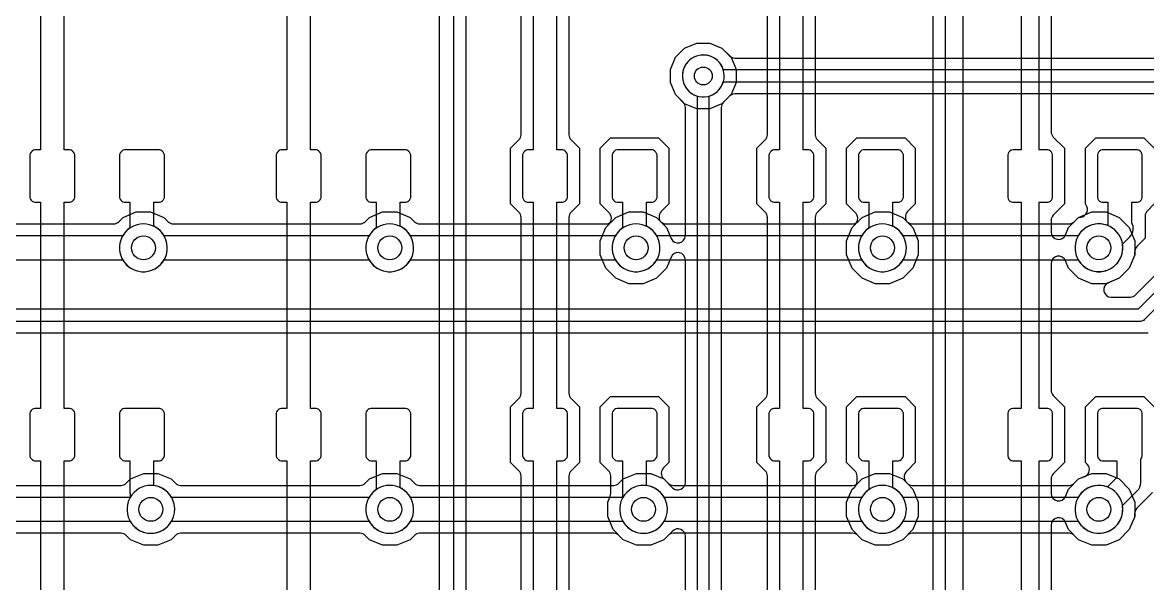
# Model space of a CAD drawing. Header units: millimetres. Extents: x -12.6 to 79.4, y -27 to 65.1.
# Drawn here: x 38.58 to 57.72, y 22.62 to 32.15 of the extents above; entities that cross this region are included whole.
import ezdxf

# ---------------------------------------------------------------- set-up
doc = ezdxf.new("R2010")
doc.units = ezdxf.units.MM

msp = doc.modelspace()

# ---------------------------------------------------------------- linework, layer by layer
at = {"layer": '16_copper'}
for points in [[(58.136, 30.937), (50.703, 30.937, 0.198912), (50.613, 30.9), (50.482, 30.768), (50.276, 30.683), (50.054, 30.683), (49.848, 30.768), (49.691, 30.925), (49.606, 31.131), (49.606, 31.353), (49.691, 31.559), (49.848, 31.716), (50.054, 31.801), (50.276, 31.801), (50.482, 31.716), (50.613, 31.584, 0.198912), (50.703, 31.547), (58.136, 31.547, 0.198912)], [(58.333, 31.344), (50.506, 31.344), (50.502, 31.357), (50.485, 31.4), (50.461, 31.44), (50.433, 31.477), (50.4, 31.51), (50.363, 31.538), (50.323, 31.562), (50.28, 31.579), (50.235, 31.592), (50.188, 31.598), (50.142, 31.598), (50.095, 31.592), (50.05, 31.579), (50.007, 31.562), (49.967, 31.538), (49.93, 31.51), (49.897, 31.477), (49.869, 31.44), (49.845, 31.4), (49.828, 31.357), (49.815, 31.312), (49.809, 31.265), (49.809, 31.219), (49.815, 31.172), (49.828, 31.127), (49.845, 31.084), (49.869, 31.044), (49.897, 31.007), (49.93, 30.974), (49.967, 30.946), (50.007, 30.922), (50.05, 30.905), (50.095, 30.892), (50.142, 30.886), (50.188, 30.886), (50.235, 30.892, 0.278054), (50.506, 31.14), (58.333, 31.14, 0.954409)], [(37.084, 28.727), (40.132, 28.727, 0.198912), (40.221, 28.765), (40.295, 28.838), (40.519, 28.931), (40.761, 28.931), (40.985, 28.838), (41.059, 28.765, 0.198912), (41.148, 28.727), (44.323, 28.727, 0.198912), (44.412, 28.765), (44.486, 28.838), (44.71, 28.931), (44.952, 28.931), (45.176, 28.838), (45.25, 28.765, 0.198912), (45.339, 28.727), (48.514, 28.727, 0.198912), (48.603, 28.765), (48.677, 28.838), (48.901, 28.931), (49.143, 28.931), (49.367, 28.838), (49.441, 28.765, 0.198912), (49.53, 28.727), (52.705, 28.727, 0.198912), (52.794, 28.765), (52.868, 28.838), (53.092, 28.931), (53.334, 28.931), (53.558, 28.838), (53.632, 28.765, 0.198912), (53.721, 28.727), (56.388, 28.727, 0.198912), (56.477, 28.765), (56.551, 28.838), (56.775, 28.931), (57.017, 28.931), (57.241, 28.838), (57.413, 28.666), (57.506, 28.442), (57.506, 28.2), (57.413, 27.976), (57.241, 27.804), (57.055, 27.727, 0.820683), (57.104, 27.483), (57.428, 27.483), (57.434, 27.483, 0.187839), (57.518, 27.52), (58.243, 28.245)], [(36.928, 28.118), (40.288, 28.118, 0.577351), (40.992, 28.118), (44.479, 28.118, 0.577351), (45.183, 28.118), (48.67, 28.118, 0.577351), (49.374, 28.118), (52.861, 28.118, 0.577351), (53.565, 28.118), (56.544, 28.118, 0.967798), (57.261, 28.501), (57.235, 28.547, 0.555736), (56.544, 28.524), (53.565, 28.524, 0.577351), (52.861, 28.524), (49.374, 28.524, 0.577351), (48.67, 28.524), (45.183, 28.524, 0.577351), (44.479, 28.524), (40.992, 28.524, 0.577351), (40.288, 28.524), (36.928, 28.524, 0.577351)], [(57.733, 26.873), (21.406, 26.873, 0.198912), (21.317, 26.836), (21.206, 26.726), (21.01, 26.645), (20.798, 26.645), (20.602, 26.726), (20.452, 26.876), (20.371, 27.072), (20.371, 27.284), (20.452, 27.48), (20.602, 27.63), (20.699, 27.67, 0.820683), (20.65, 27.915), (20.193, 27.915, 0.198917), (20.104, 27.877), (20.03, 27.804), (19.806, 27.711), (19.564, 27.711), (19.34, 27.804), (19.266, 27.877, 0.198917), (19.177, 27.915), (16.129, 27.915, 0.198917)], [(21.219, 27.076), (57.607, 27.076, 0.198912), (57.679, 27.106), (58.411, 27.838)], [(36.957, 24.282), (40.259, 24.282, 0.198912), (40.348, 24.32), (40.422, 24.393), (40.646, 24.486), (40.888, 24.486), (41.112, 24.393), (41.186, 24.32, 0.198912), (41.275, 24.282), (44.323, 24.282, 0.198912), (44.412, 24.32), (44.486, 24.393), (44.71, 24.486), (44.952, 24.486), (45.176, 24.393), (45.25, 24.32, 0.198912), (45.339, 24.282), (48.641, 24.282, 0.198912), (48.73, 24.32), (48.804, 24.393), (49.028, 24.486), (49.27, 24.486), (49.494, 24.393), (49.568, 24.32, 0.198912), (49.657, 24.282), (52.705, 24.282, 0.198912), (52.794, 24.32), (52.868, 24.393), (53.092, 24.486), (53.334, 24.486), (53.558, 24.393), (53.632, 24.32, 0.198912), (53.721, 24.282), (56.388, 24.282, 0.198917), (56.477, 24.32), (56.551, 24.393), (56.775, 24.486), (57.017, 24.486), (57.241, 24.393), (57.413, 24.221), (57.506, 23.997), (57.506, 23.755), (57.413, 23.531), (57.241, 23.359), (57.017, 23.266), (56.775, 23.266), (56.551, 23.359), (56.477, 23.432, 0.198917), (56.388, 23.47), (53.721, 23.47, 0.198912), (53.632, 23.432), (53.558, 23.359), (53.334, 23.266), (53.092, 23.266), (52.868, 23.359), (52.794, 23.432, 0.198912), (52.705, 23.47), (49.657, 23.47, 0.198912), (49.568, 23.432), (49.494, 23.359), (49.27, 23.266), (49.028, 23.266), (48.804, 23.359), (48.73, 23.432, 0.198912), (48.641, 23.47), (45.339, 23.47, 0.198912), (45.25, 23.432), (45.176, 23.359), (44.952, 23.266), (44.71, 23.266), (44.486, 23.359), (44.412, 23.432, 0.198912), (44.323, 23.47), (41.275, 23.47, 0.198912), (41.186, 23.432), (41.112, 23.359), (40.888, 23.266), (40.646, 23.266), (40.422, 23.359), (40.348, 23.432, 0.198912), (40.259, 23.47), (36.957, 23.47, 0.198912)], [(36.801, 23.673), (40.415, 23.673, 0.577351), (41.119, 23.673), (44.479, 23.673, 0.577351), (45.183, 23.673), (48.797, 23.673, 0.577351), (49.501, 23.673), (52.861, 23.673, 0.577351), (53.565, 23.673), (56.544, 23.673, 0.967798), (57.261, 24.056), (57.235, 24.102, 0.555736), (56.544, 24.079), (53.565, 24.079, 0.577351), (52.861, 24.079), (49.501, 24.079, 0.577351), (48.797, 24.079), (45.183, 24.079, 0.577351), (44.479, 24.079), (41.119, 24.079, 0.577351), (40.415, 24.079), (36.801, 24.079, 0.577351)]]:
    msp.add_lwpolyline(points, format="xyb", dxfattribs=at)
msp.add_lwpolyline([(58.297, 28.012), (57.565, 27.28), (21.219, 27.28)], dxfattribs=at)
at = {"layer": '1_copper'}
for points in [[(45.669, 43.381), (45.669, 0.434)], [(54.28, 39.18), (54.28, 16.578)], [(46.126, 38.5), (46.126, 0.244)], [(38.887, 33.49), (38.887, 29.985), (38.792, 29.985), (38.768, 29.978), (38.746, 29.966), (38.729, 29.948), (38.716, 29.926), (38.71, 29.902), (38.71, 29.178), (38.716, 29.154), (38.729, 29.132), (38.746, 29.115), (38.768, 29.102), (38.792, 29.096), (38.887, 29.096), (38.887, 25.591), (38.792, 25.591), (38.768, 25.584), (38.746, 25.571), (38.729, 25.554), (38.716, 25.532), (38.71, 25.508), (38.71, 24.784), (38.716, 24.76), (38.729, 24.738), (38.746, 24.721), (38.768, 24.708), (38.792, 24.702), (38.887, 24.702), (38.887, 21.196)], [(39.294, 21.196), (39.294, 24.702), (39.389, 24.702), (39.413, 24.708), (39.435, 24.721), (39.453, 24.738), (39.465, 24.76), (39.472, 24.784), (39.472, 25.508), (39.465, 25.532), (39.453, 25.554), (39.435, 25.571), (39.413, 25.584), (39.389, 25.591), (39.294, 25.591), (39.294, 29.096), (39.389, 29.096), (39.413, 29.102), (39.435, 29.115), (39.453, 29.132), (39.465, 29.154), (39.472, 29.178), (39.472, 29.902), (39.465, 29.926), (39.453, 29.948), (39.435, 29.966), (39.413, 29.978), (39.389, 29.985), (39.294, 29.985), (39.294, 33.49)], [(43.078, 33.49), (43.078, 29.985), (42.983, 29.985), (42.959, 29.978), (42.937, 29.966), (42.92, 29.948), (42.907, 29.926), (42.901, 29.902), (42.901, 29.178), (42.907, 29.154), (42.92, 29.132), (42.937, 29.115), (42.959, 29.102), (42.983, 29.096), (43.078, 29.096), (43.078, 25.591), (42.983, 25.591), (42.959, 25.584), (42.937, 25.571), (42.92, 25.554), (42.907, 25.532), (42.901, 25.508), (42.901, 24.784), (42.907, 24.76), (42.92, 24.738), (42.937, 24.721), (42.959, 24.708), (42.983, 24.702), (43.078, 24.702), (43.078, 21.196)], [(43.485, 21.196), (43.485, 24.702), (43.58, 24.702), (43.604, 24.708), (43.626, 24.721), (43.644, 24.738), (43.656, 24.76), (43.663, 24.784), (43.663, 25.508), (43.656, 25.532), (43.644, 25.554), (43.626, 25.571), (43.604, 25.584), (43.58, 25.591), (43.485, 25.591), (43.485, 29.096), (43.58, 29.096), (43.604, 29.102), (43.626, 29.115), (43.644, 29.132), (43.656, 29.154), (43.663, 29.178), (43.663, 29.902), (43.656, 29.926), (43.644, 29.948), (43.626, 29.966), (43.604, 29.978), (43.58, 29.985), (43.485, 29.985), (43.485, 33.49)], [(47.269, 33.49), (47.269, 29.985), (47.174, 29.985), (47.15, 29.978), (47.128, 29.966), (47.111, 29.948), (47.098, 29.926), (47.092, 29.902), (47.092, 29.178), (47.098, 29.154), (47.111, 29.132), (47.128, 29.115), (47.15, 29.102), (47.174, 29.096), (47.269, 29.096), (47.269, 25.591), (47.174, 25.591), (47.15, 25.584), (47.128, 25.571), (47.111, 25.554), (47.098, 25.532), (47.092, 25.508), (47.092, 24.784), (47.098, 24.76), (47.111, 24.738), (47.128, 24.721), (47.15, 24.708), (47.174, 24.702), (47.269, 24.702), (47.269, 21.196)], [(47.676, 21.196), (47.676, 24.702), (47.771, 24.702), (47.795, 24.708), (47.817, 24.721), (47.835, 24.738), (47.847, 24.76), (47.854, 24.784), (47.854, 25.508), (47.847, 25.532), (47.835, 25.554), (47.817, 25.571), (47.795, 25.584), (47.771, 25.591), (47.676, 25.591), (47.676, 29.096), (47.771, 29.096), (47.795, 29.102), (47.817, 29.115), (47.835, 29.132), (47.847, 29.154), (47.854, 29.178), (47.854, 29.902), (47.847, 29.926), (47.835, 29.948), (47.817, 29.966), (47.795, 29.978), (47.771, 29.985), (47.676, 29.985), (47.676, 33.49)], [(51.46, 33.49), (51.46, 29.985), (51.365, 29.985), (51.341, 29.978), (51.319, 29.966), (51.302, 29.948), (51.289, 29.926), (51.283, 29.902), (51.283, 29.178), (51.289, 29.154), (51.302, 29.132), (51.319, 29.115), (51.341, 29.102), (51.365, 29.096), (51.46, 29.096), (51.46, 25.591), (51.365, 25.591), (51.341, 25.584), (51.319, 25.571), (51.302, 25.554), (51.289, 25.532), (51.283, 25.508), (51.283, 24.784), (51.289, 24.76), (51.302, 24.738), (51.319, 24.721), (51.341, 24.708), (51.365, 24.702), (51.46, 24.702), (51.46, 21.196)], [(51.867, 21.196), (51.867, 24.702), (51.962, 24.702), (51.986, 24.708), (52.008, 24.721), (52.026, 24.738), (52.038, 24.76), (52.045, 24.784), (52.045, 25.508), (52.038, 25.532), (52.026, 25.554), (52.008, 25.571), (51.986, 25.584), (51.962, 25.591), (51.867, 25.591), (51.867, 29.096), (51.962, 29.096), (51.986, 29.102), (52.008, 29.115), (52.026, 29.132), (52.038, 29.154), (52.045, 29.178), (52.045, 29.902), (52.038, 29.926), (52.026, 29.948), (52.008, 29.966), (51.986, 29.978), (51.962, 29.985), (51.867, 29.985), (51.867, 33.49)], [(55.575, 33.49), (55.575, 29.985), (55.429, 29.985), (55.405, 29.978), (55.383, 29.966), (55.366, 29.948), (55.353, 29.926), (55.347, 29.902), (55.347, 29.178), (55.353, 29.154), (55.366, 29.132), (55.383, 29.115), (55.405, 29.102), (55.429, 29.096), (55.575, 29.096), (55.575, 25.591), (55.429, 25.591), (55.405, 25.584), (55.383, 25.571), (55.366, 25.554), (55.353, 25.532), (55.347, 25.508), (55.347, 24.784), (55.353, 24.76), (55.366, 24.738), (55.383, 24.721), (55.405, 24.708), (55.429, 24.702), (55.575, 24.702), (55.575, 21.196)], [(55.88, 21.196), (55.88, 24.702), (56.026, 24.702), (56.05, 24.708), (56.072, 24.721), (56.09, 24.738), (56.102, 24.76), (56.109, 24.784), (56.109, 25.508), (56.102, 25.532), (56.09, 25.554), (56.072, 25.571), (56.05, 25.584), (56.026, 25.591), (55.88, 25.591), (55.88, 29.096), (56.026, 29.096), (56.05, 29.102), (56.072, 29.115), (56.09, 29.132), (56.102, 29.154), (56.109, 29.178), (56.109, 29.902), (56.102, 29.926), (56.09, 29.948), (56.072, 29.966), (56.05, 29.978), (56.026, 29.985), (55.88, 29.985), (55.88, 33.49)]]:
    msp.add_lwpolyline(points, dxfattribs=at)
for points in [[(45.923, 0.381), (45.923, 43.434, 0.198912)], [(54.585, 16.578), (54.585, 39.243, 0.198912)], [(54.077, 16.743), (54.077, 39.043, 0.198912)], [(47.066, 21.455), (47.066, 24.443, 0.198912), (47.029, 24.533), (46.888, 24.673), (46.888, 25.619), (47.029, 25.759, 0.198912), (47.066, 25.849), (47.066, 28.837, 0.198912), (47.029, 28.927), (46.888, 29.067), (46.888, 30.013), (47.029, 30.154, 0.198912), (47.066, 30.243), (47.066, 33.231, 0.198912)], [(47.879, 33.231), (47.879, 30.243, 0.198912), (47.916, 30.154), (48.057, 30.013), (48.057, 29.067), (47.916, 28.927, 0.198912), (47.879, 28.837), (47.879, 25.849, 0.198912), (47.916, 25.759), (48.057, 25.619), (48.057, 24.673), (47.916, 24.533, 0.198912), (47.879, 24.443), (47.879, 21.455, 0.198912)], [(51.257, 21.455), (51.257, 24.443, 0.198912), (51.22, 24.533), (51.079, 24.673), (51.079, 25.619), (51.22, 25.759, 0.198912), (51.257, 25.849), (51.257, 28.837, 0.198912), (51.22, 28.927), (51.079, 29.067), (51.079, 30.013), (51.22, 30.154, 0.198912), (51.257, 30.243), (51.257, 33.231, 0.198912)], [(52.07, 33.231), (52.07, 30.243, 0.198912), (52.107, 30.154), (52.248, 30.013), (52.248, 29.067), (52.107, 28.927, 0.198912), (52.07, 28.837), (52.07, 25.849, 0.198912), (52.107, 25.759), (52.248, 25.619), (52.248, 24.673), (52.107, 24.533, 0.198912), (52.07, 24.443), (52.07, 21.455, 0.198912)], [(56.083, 32.283), (56.083, 30.294, 0.198912), (56.12, 30.204), (56.312, 30.013), (56.312, 29.067), (56.12, 28.876, 0.198912), (56.083, 28.786), (56.083, 28.59, 0.820683), (56.328, 28.542), (56.379, 28.666), (56.551, 28.838, 0.552308), (56.692, 29.022), (56.691, 29.026, 0.076462), (56.667, 29.066), (56.667, 30.013), (56.842, 30.188), (57.661, 30.188), (57.836, 30.013)], [(49.86, 20.016), (49.86, 23.418, 0.668179), (49.643, 23.508), (49.494, 23.359), (49.27, 23.266), (49.028, 23.266), (48.804, 23.359), (48.632, 23.531), (48.539, 23.755), (48.539, 23.997), (48.581, 24.097, 0.098491), (48.59, 24.145), (48.59, 24.443, 0.198912), (48.553, 24.533), (48.412, 24.673), (48.412, 25.619), (48.587, 25.794), (49.406, 25.794), (49.581, 25.619), (49.581, 24.673), (49.487, 24.58, 0.414219), (49.487, 24.4), (49.643, 24.244, 0.668179), (49.86, 24.334), (49.86, 28.113, 0.820683), (49.616, 28.162), (49.539, 27.976), (49.367, 27.804), (49.143, 27.711), (48.901, 27.711), (48.677, 27.804), (48.505, 27.976), (48.412, 28.2), (48.412, 28.442), (48.505, 28.666), (48.553, 28.714), (48.556, 28.718, 0.449577), (48.553, 28.927), (48.412, 29.067), (48.412, 30.013), (48.587, 30.188), (49.406, 30.188), (49.581, 30.013), (49.581, 29.067), (49.449, 28.936, 0.414219), (49.449, 28.756), (49.539, 28.666), (49.616, 28.48, 0.820683), (49.86, 28.529), (49.86, 30.704, 0.198912), (49.823, 30.794), (49.691, 30.925), (49.606, 31.131), (49.606, 31.353), (49.691, 31.559), (49.848, 31.716), (50.054, 31.801), (50.276, 31.801), (50.482, 31.716), (50.639, 31.559), (50.724, 31.353), (50.724, 31.131), (50.639, 30.925), (50.507, 30.794, 0.198912), (50.47, 30.704), (50.47, -8.225, 0.198912)], [(50.267, -8.422), (50.267, 30.901, 0.954409), (50.095, 31.592), (50.05, 31.579, 0.730917), (50.063, 30.901), (50.063, -8.422)], [(57.836, 29.067), (57.721, 28.952, 0.198912), (57.683, 28.862), (57.683, 28.483), (57.543, 28.342, 0.168017), (57.507, 28.268), (57.506, 28.259, 0.098683), (57.506, 28.2), (57.413, 27.976), (57.241, 27.804), (57.017, 27.711), (56.775, 27.711), (56.551, 27.804), (56.379, 27.976), (56.328, 28.1, 0.820683), (56.083, 28.052), (56.083, 25.9, 0.198912), (56.12, 25.81), (56.312, 25.619), (56.312, 24.673), (56.12, 24.482, 0.198912), (56.083, 24.392), (56.083, 24.145, 0.820683), (56.328, 24.097), (56.379, 24.221), (56.551, 24.393), (56.656, 24.436, 0.534517), (56.697, 24.643), (56.667, 24.673), (56.667, 25.619), (56.842, 25.794), (57.661, 25.794), (57.836, 25.619)], [(57.81, 24.165), (57.543, 23.897, 0.168017), (57.507, 23.823), (57.506, 23.814, 0.098683), (57.506, 23.755), (57.413, 23.531), (57.241, 23.359), (57.017, 23.266), (56.775, 23.266), (56.551, 23.359), (56.379, 23.531), (56.328, 23.655, 0.820683), (56.083, 23.607), (56.083, 21.506, 0.198912), (56.12, 21.416), (56.312, 21.225), (56.312, 20.268, 0.690044), (56.474, 20.096), (56.589, 20.143, 0.30335), (56.667, 20.261), (56.667, 21.225), (56.842, 21.399), (57.661, 21.399), (57.836, 21.224, 0.655818)]]:
    msp.add_lwpolyline(points, format="xyb", dxfattribs=at)
for points in [[(53.092, 27.711), (52.868, 27.804), (52.696, 27.976), (52.603, 28.2), (52.603, 28.442), (52.696, 28.666), (52.744, 28.714), (52.747, 28.718, 0.449581), (52.744, 28.927), (52.603, 29.067), (52.603, 30.013), (52.778, 30.188), (53.597, 30.188), (53.772, 30.013), (53.772, 29.067), (53.64, 28.936, 0.414219), (53.64, 28.756), (53.73, 28.666), (53.823, 28.442), (53.823, 28.2), (53.73, 27.976), (53.558, 27.804), (53.334, 27.711)], [(40.719, 27.922, 0.718932), (40.818, 28.687), (40.818, 29.096), (40.913, 29.096), (40.937, 29.102), (40.959, 29.115), (40.977, 29.132), (40.989, 29.154), (40.996, 29.178), (40.996, 29.902), (40.989, 29.926), (40.977, 29.948), (40.959, 29.966), (40.937, 29.978), (40.913, 29.985), (40.316, 29.985), (40.292, 29.978), (40.27, 29.966), (40.253, 29.948), (40.24, 29.926), (40.234, 29.902), (40.234, 29.178), (40.24, 29.154), (40.253, 29.132), (40.27, 29.115), (40.292, 29.102), (40.316, 29.096), (40.411, 29.096), (40.411, 28.658), (40.371, 28.627), (40.334, 28.59), (40.301, 28.547), (40.275, 28.501), (40.254, 28.452), (40.241, 28.4), (40.234, 28.348), (40.234, 28.294), (40.241, 28.242), (40.254, 28.19), (40.275, 28.141), (40.301, 28.095), (40.334, 28.052), (40.371, 28.015), (40.414, 27.982), (40.46, 27.956), (40.509, 27.935), (40.561, 27.922), (40.613, 27.915), (40.667, 27.915)], [(44.91, 27.922, 0.718932), (45.009, 28.687), (45.009, 29.096), (45.104, 29.096), (45.128, 29.102), (45.15, 29.115), (45.168, 29.132), (45.18, 29.154), (45.187, 29.178), (45.187, 29.902), (45.18, 29.926), (45.168, 29.948), (45.15, 29.966), (45.128, 29.978), (45.104, 29.985), (44.507, 29.985), (44.483, 29.978), (44.461, 29.966), (44.444, 29.948), (44.431, 29.926), (44.425, 29.902), (44.425, 29.178), (44.431, 29.154), (44.444, 29.132), (44.461, 29.115), (44.483, 29.102), (44.507, 29.096), (44.602, 29.096), (44.602, 28.658), (44.562, 28.627), (44.525, 28.59), (44.492, 28.547), (44.466, 28.501), (44.445, 28.452), (44.432, 28.4), (44.425, 28.348), (44.425, 28.294), (44.432, 28.242), (44.445, 28.19), (44.466, 28.141), (44.492, 28.095), (44.525, 28.052), (44.562, 28.015), (44.605, 27.982), (44.651, 27.956), (44.7, 27.935), (44.752, 27.922), (44.804, 27.915), (44.858, 27.915)], [(49.101, 27.922, 0.718932), (49.2, 28.687), (49.2, 29.096), (49.295, 29.096), (49.319, 29.102), (49.341, 29.115), (49.359, 29.132), (49.371, 29.154), (49.378, 29.178), (49.378, 29.902), (49.371, 29.926), (49.359, 29.948), (49.341, 29.966), (49.319, 29.978), (49.295, 29.985), (48.698, 29.985), (48.674, 29.978), (48.652, 29.966), (48.635, 29.948), (48.622, 29.926), (48.616, 29.902), (48.616, 29.178), (48.622, 29.154), (48.635, 29.132), (48.652, 29.115), (48.674, 29.102), (48.698, 29.096), (48.793, 29.096), (48.793, 28.658), (48.753, 28.627), (48.716, 28.59), (48.683, 28.547), (48.657, 28.501), (48.636, 28.452), (48.623, 28.4), (48.616, 28.348), (48.616, 28.294), (48.623, 28.242), (48.636, 28.19), (48.657, 28.141), (48.683, 28.095), (48.716, 28.052), (48.753, 28.015), (48.796, 27.982), (48.842, 27.956), (48.891, 27.935), (48.943, 27.922), (48.995, 27.915), (49.049, 27.915)], [(53.292, 27.922, 0.718932), (53.391, 28.687), (53.391, 29.096), (53.486, 29.096), (53.51, 29.102), (53.532, 29.115), (53.55, 29.132), (53.562, 29.154), (53.569, 29.178), (53.569, 29.902), (53.562, 29.926), (53.55, 29.948), (53.532, 29.966), (53.51, 29.978), (53.486, 29.985), (52.889, 29.985), (52.865, 29.978), (52.843, 29.966), (52.826, 29.948), (52.813, 29.926), (52.807, 29.902), (52.807, 29.178), (52.813, 29.154), (52.826, 29.132), (52.843, 29.115), (52.865, 29.102), (52.889, 29.096), (52.984, 29.096), (52.984, 28.658), (52.944, 28.627), (52.907, 28.59), (52.874, 28.547), (52.848, 28.501), (52.827, 28.452), (52.814, 28.4), (52.807, 28.348), (52.807, 28.294), (52.814, 28.242), (52.827, 28.19), (52.848, 28.141), (52.874, 28.095), (52.907, 28.052), (52.944, 28.015), (52.987, 27.982), (53.033, 27.956), (53.082, 27.935), (53.134, 27.922), (53.186, 27.915), (53.24, 27.915)], [(56.975, 27.922, 0.40261), (57.298, 28.384), (57.421, 28.508, 0.332811), (57.455, 28.748), (57.455, 29.096), (57.55, 29.096), (57.574, 29.102), (57.596, 29.115), (57.614, 29.132), (57.626, 29.154), (57.633, 29.178), (57.633, 29.902), (57.626, 29.926), (57.614, 29.948), (57.596, 29.966), (57.574, 29.978), (57.55, 29.985), (56.953, 29.985), (56.929, 29.978), (56.907, 29.966), (56.89, 29.948), (56.877, 29.926), (56.871, 29.902), (56.871, 29.178), (56.877, 29.154), (56.89, 29.132), (56.907, 29.115), (56.929, 29.102), (56.953, 29.096), (57.048, 29.096), (57.048, 28.71, 0.007443), (57.027, 28.707), (56.975, 28.72), (56.923, 28.727), (56.869, 28.727), (56.817, 28.72), (56.765, 28.707), (56.716, 28.686), (56.67, 28.66), (56.627, 28.627), (56.59, 28.59), (56.557, 28.547), (56.531, 28.501), (56.51, 28.452), (56.497, 28.4), (56.49, 28.348), (56.49, 28.294), (56.497, 28.242), (56.51, 28.19), (56.531, 28.141), (56.557, 28.095), (56.59, 28.052), (56.627, 28.015), (56.67, 27.982), (56.716, 27.956), (56.765, 27.935), (56.817, 27.922), (56.869, 27.915), (56.923, 27.915)], [(53.092, 23.266), (52.868, 23.359), (52.696, 23.531), (52.603, 23.755), (52.603, 23.997), (52.696, 24.221, 0.329873), (52.781, 24.359), (52.781, 24.443, 0.198912), (52.744, 24.533), (52.603, 24.673), (52.603, 25.619), (52.778, 25.794), (53.597, 25.794), (53.772, 25.619), (53.772, 24.673), (53.631, 24.533), (53.628, 24.528, 0.449577), (53.631, 24.32), (53.73, 24.221), (53.823, 23.997), (53.823, 23.755), (53.73, 23.531), (53.558, 23.359), (53.334, 23.266)], [(40.846, 23.477, 0.850835), (40.818, 24.279), (40.818, 24.702), (40.913, 24.702), (40.937, 24.708), (40.959, 24.721), (40.977, 24.738), (40.989, 24.76), (40.996, 24.784), (40.996, 25.508), (40.989, 25.532), (40.977, 25.554), (40.959, 25.571), (40.937, 25.584), (40.913, 25.591), (40.316, 25.591), (40.292, 25.584), (40.27, 25.571), (40.253, 25.554), (40.24, 25.532), (40.234, 25.508), (40.234, 24.784), (40.24, 24.76), (40.253, 24.738), (40.27, 24.721), (40.292, 24.708), (40.316, 24.702), (40.411, 24.702), (40.411, 24.155, 0.080441), (40.422, 24.091), (40.402, 24.056), (40.381, 24.007), (40.368, 23.955), (40.361, 23.903), (40.361, 23.849), (40.368, 23.797), (40.381, 23.745), (40.402, 23.696), (40.428, 23.65), (40.461, 23.607), (40.498, 23.57), (40.541, 23.537), (40.587, 23.511), (40.636, 23.49), (40.688, 23.477), (40.74, 23.47), (40.794, 23.47)], [(44.91, 23.477, 0.718932), (45.009, 24.242), (45.009, 24.702), (45.104, 24.702), (45.128, 24.708), (45.15, 24.721), (45.168, 24.738), (45.18, 24.76), (45.187, 24.784), (45.187, 25.508), (45.18, 25.532), (45.168, 25.554), (45.15, 25.571), (45.128, 25.584), (45.104, 25.591), (44.507, 25.591), (44.483, 25.584), (44.461, 25.571), (44.444, 25.554), (44.431, 25.532), (44.425, 25.508), (44.425, 24.784), (44.431, 24.76), (44.444, 24.738), (44.461, 24.721), (44.483, 24.708), (44.507, 24.702), (44.602, 24.702), (44.602, 24.213), (44.562, 24.182), (44.525, 24.145), (44.492, 24.102), (44.466, 24.056), (44.445, 24.007), (44.432, 23.955), (44.425, 23.903), (44.425, 23.849), (44.432, 23.797), (44.445, 23.745), (44.466, 23.696), (44.492, 23.65), (44.525, 23.607), (44.562, 23.57), (44.605, 23.537), (44.651, 23.511), (44.7, 23.49), (44.752, 23.477), (44.804, 23.47), (44.858, 23.47)], [(49.228, 23.477, 0.850835), (49.2, 24.279), (49.2, 24.702), (49.295, 24.702), (49.319, 24.708), (49.341, 24.721), (49.359, 24.738), (49.371, 24.76), (49.378, 24.784), (49.378, 25.508), (49.371, 25.532), (49.359, 25.554), (49.341, 25.571), (49.319, 25.584), (49.295, 25.591), (48.698, 25.591), (48.674, 25.584), (48.652, 25.571), (48.635, 25.554), (48.622, 25.532), (48.616, 25.508), (48.616, 24.784), (48.622, 24.76), (48.635, 24.738), (48.652, 24.721), (48.674, 24.708), (48.698, 24.702), (48.793, 24.702), (48.793, 24.073), (48.784, 24.056), (48.763, 24.007), (48.75, 23.955), (48.743, 23.903), (48.743, 23.849), (48.75, 23.797), (48.763, 23.745), (48.784, 23.696), (48.81, 23.65), (48.843, 23.607), (48.88, 23.57), (48.923, 23.537), (48.969, 23.511), (49.018, 23.49), (49.07, 23.477), (49.122, 23.47), (49.176, 23.47)], [(53.292, 23.477, 0.718932), (53.391, 24.242), (53.391, 24.702), (53.486, 24.702), (53.51, 24.708), (53.532, 24.721), (53.55, 24.738), (53.562, 24.76), (53.569, 24.784), (53.569, 25.508), (53.562, 25.532), (53.55, 25.554), (53.532, 25.571), (53.51, 25.584), (53.486, 25.591), (52.889, 25.591), (52.865, 25.584), (52.843, 25.571), (52.826, 25.554), (52.813, 25.532), (52.807, 25.508), (52.807, 24.784), (52.813, 24.76), (52.826, 24.738), (52.843, 24.721), (52.865, 24.708), (52.889, 24.702), (52.984, 24.702), (52.984, 24.213), (52.944, 24.182), (52.907, 24.145), (52.874, 24.102), (52.848, 24.056), (52.827, 24.007), (52.814, 23.955), (52.807, 23.903), (52.807, 23.849), (52.814, 23.797), (52.827, 23.745), (52.848, 23.696), (52.874, 23.65), (52.907, 23.607), (52.944, 23.57), (52.987, 23.537), (53.033, 23.511), (53.082, 23.49), (53.134, 23.477), (53.186, 23.47), (53.24, 23.47)], [(56.975, 23.477, 0.40261), (57.298, 23.939), (57.548, 24.19, 0.198912), (57.607, 24.333), (57.607, 24.732), (57.614, 24.738), (57.626, 24.76), (57.633, 24.784), (57.633, 25.508), (57.626, 25.532), (57.614, 25.554), (57.596, 25.571), (57.574, 25.584), (57.55, 25.591), (56.953, 25.591), (56.929, 25.584), (56.907, 25.571), (56.89, 25.554), (56.877, 25.532), (56.871, 25.508), (56.871, 24.784), (56.877, 24.76), (56.89, 24.738), (56.907, 24.721), (56.929, 24.708), (56.953, 24.702), (57.201, 24.702), (57.201, 24.417), (57.04, 24.256), (57.027, 24.262), (56.975, 24.275), (56.923, 24.282), (56.869, 24.282), (56.817, 24.275), (56.765, 24.262), (56.716, 24.241), (56.67, 24.215), (56.627, 24.182), (56.59, 24.145), (56.557, 24.102), (56.531, 24.056), (56.51, 24.007), (56.497, 23.955), (56.49, 23.903), (56.49, 23.849), (56.497, 23.797), (56.51, 23.745), (56.531, 23.696), (56.557, 23.65), (56.59, 23.607), (56.627, 23.57), (56.67, 23.537), (56.716, 23.511), (56.765, 23.49), (56.817, 23.477), (56.869, 23.47), (56.923, 23.47)]]:
    msp.add_lwpolyline(points, format="xyb", close=True, dxfattribs=at)
at = {"layer": 'drills_via_1_16'}
for centre, radius in [((50.165, 31.242), 0.152), ((40.64, 28.321), 0.203), ((44.831, 28.321), 0.203), ((49.022, 28.321), 0.203), ((53.213, 28.321), 0.203), ((56.896, 28.321), 0.203), ((40.767, 23.876), 0.203), ((44.831, 23.876), 0.203), ((49.149, 23.876), 0.203), ((53.213, 23.876), 0.203), ((56.896, 23.876), 0.203)]:
    msp.add_circle(centre, radius, dxfattribs=at)

doc.saveas('drawing.dxf')
